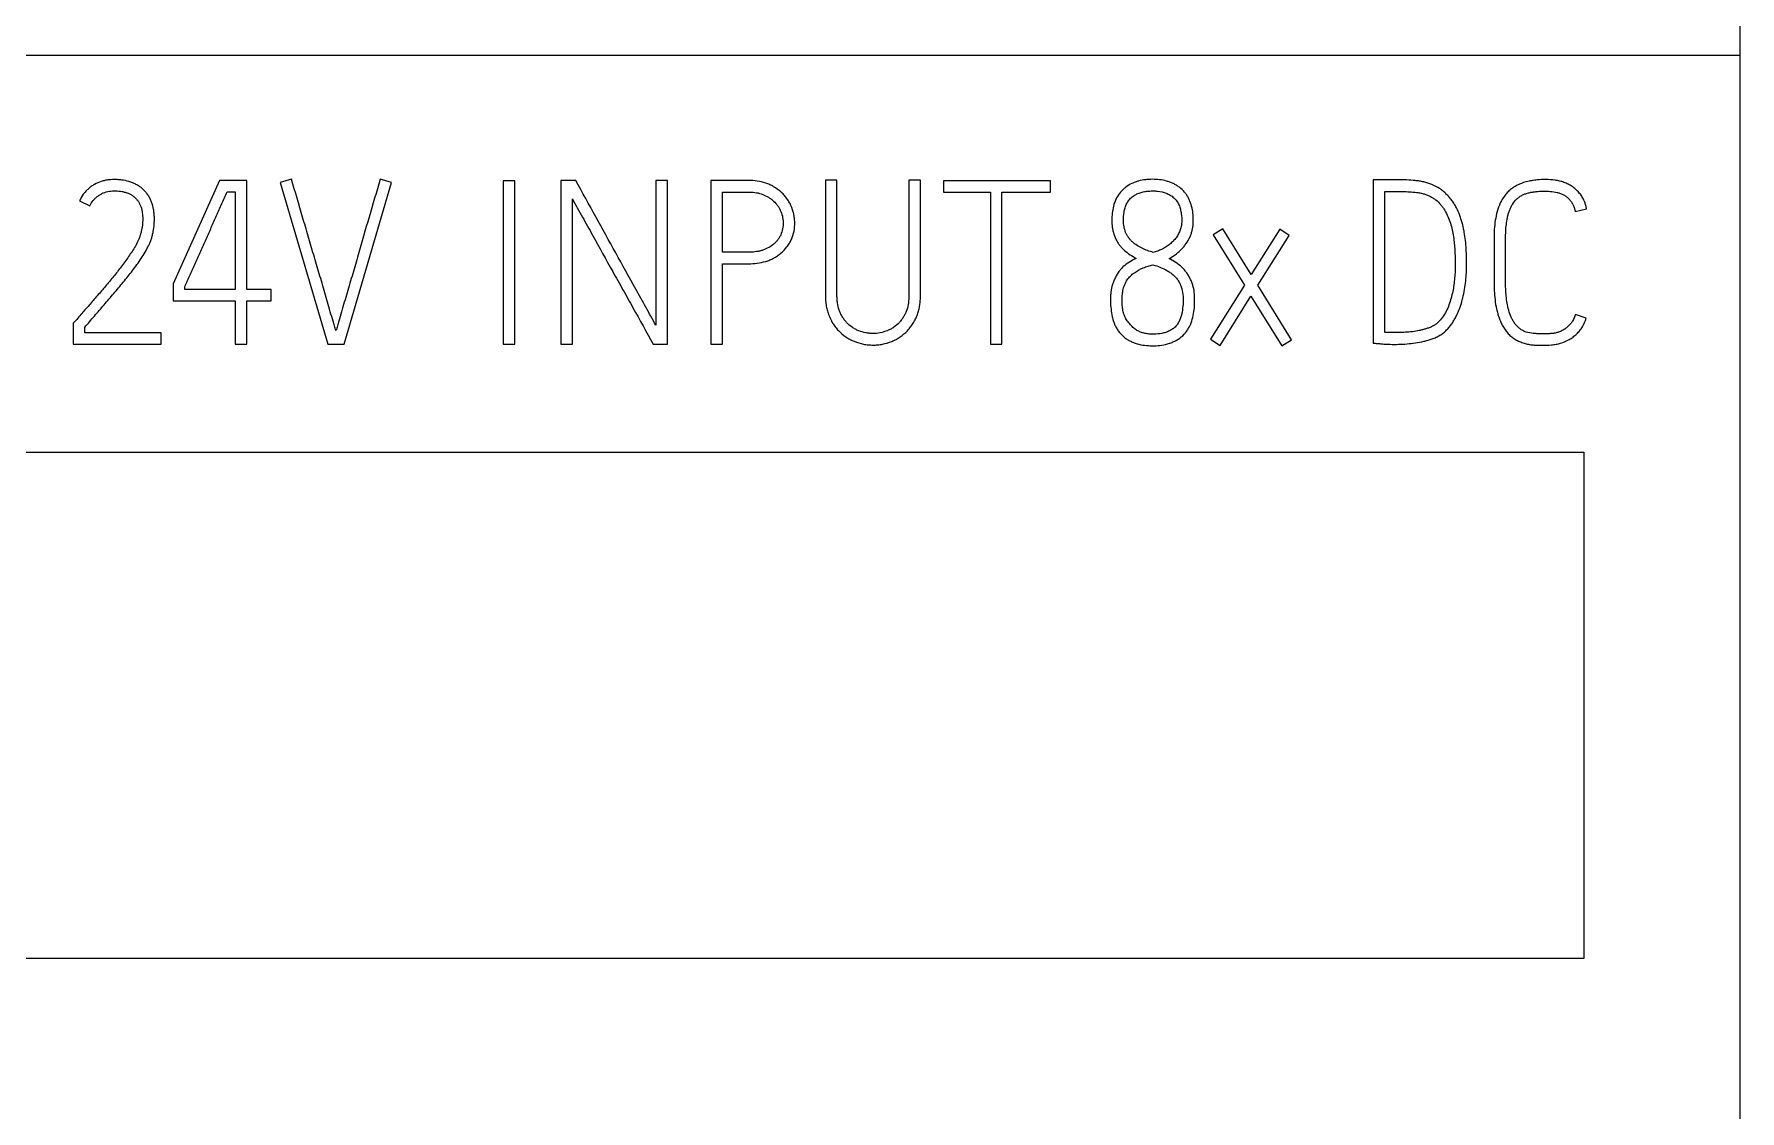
# Model space of a CAD drawing. Extents: x 0 to 420, y 0 to 297.
# Drawn here: x 141.85 to 159.57, y 210.5 to 221.68 of the extents above; entities that cross this region are included whole.
import ezdxf

# ---------------------------------------------------------------- set-up
doc = ezdxf.new("R2010")
doc.units = 0
doc.header["$LTSCALE"] = 23.1
doc.layers.add('10000_FRONT', color=7, linetype='CONTINUOUS')
doc.layers.add('10500_FRONT_LABELING', color=7, linetype='CONTINUOUS')

msp = doc.modelspace()

# ---------------------------------------------------------------- linework, layer by layer
at = {"layer": '10000_FRONT', "color": 7, "linetype": 'CONTINUOUS'}
for p, q in [((159.574, 232.463), (159.574, 142.463)), ((88.074, 221.463), (159.574, 221.463)), ((133.544, 217.343), (157.954, 217.343)), ((157.954, 217.343), (157.954, 212.083)), ((157.954, 212.083), (133.544, 212.083))]:
    msp.add_line(p, q, dxfattribs=at)
at = {"layer": '10500_FRONT_LABELING', "color": 7, "linetype": 'CONTINUOUS'}
for p, q in [((143.78, 220.163), (143.299, 219.088)), ((144.063, 220.163), (143.78, 220.163)), ((144.063, 219.031), (144.063, 220.163)), ((144.528, 220.175), (144.411, 220.142)), ((144.411, 220.142), (144.906, 218.463)), ((145.073, 218.463), (145.566, 220.142)), ((145.566, 220.142), (145.449, 220.175)), ((146.728, 220.158), (146.728, 218.463)), ((146.846, 220.158), (146.728, 220.158)), ((146.846, 218.463), (146.846, 220.158)), ((147.327, 220.163), (147.327, 218.463)), ((147.48, 220.163), (147.327, 220.163)), ((148.313, 220.163), (148.313, 218.659)), ((148.433, 220.163), (148.313, 220.163)), ((148.433, 218.463), (148.433, 220.163)), ((148.883, 220.163), (148.883, 218.463)), ((149.275, 220.163), (148.883, 220.163)), ((150.074, 220.165), (150.074, 218.968)), ((150.194, 220.165), (150.074, 220.165)), ((150.194, 218.968), (150.194, 220.165)), ((150.942, 220.165), (150.942, 218.968)), ((151.062, 220.165), (150.942, 220.165)), ((151.062, 218.968), (151.062, 220.165)), ((151.302, 220.161), (151.302, 220.04)), ((152.413, 220.161), (151.302, 220.161)), ((152.413, 220.04), (152.413, 220.161)), ((156.023, 220.17), (155.763, 220.168)), ((155.763, 220.168), (155.763, 218.475)), ((142.325, 219.953), (142.432, 219.899)), ((143.858, 220.045), (143.942, 220.045)), ((143.942, 220.045), (143.942, 219.031)), ((147.445, 218.463), (147.445, 219.972)), ((149.004, 219.418), (149.004, 220.043)), ((149.004, 220.043), (149.275, 220.043)), ((151.302, 220.04), (151.788, 220.04)), ((151.788, 220.04), (151.788, 218.463)), ((151.908, 218.463), (151.908, 220.04)), ((151.908, 220.04), (152.413, 220.04)), ((155.884, 218.586), (155.884, 220.048)), ((155.884, 220.048), (156.07, 220.048)), ((157.864, 219.84), (157.98, 219.868)), ((154.203, 219.661), (154.101, 219.597)), ((154.101, 219.597), (154.427, 219.076)), ((154.497, 219.187), (154.203, 219.661)), ((154.794, 219.656), (154.497, 219.187)), ((154.566, 219.076), (154.893, 219.593)), ((154.893, 219.593), (154.794, 219.656)), ((157.02, 219.562), (157.02, 219.114)), ((157.14, 219.114), (157.14, 219.562)), ((149.275, 219.418), (149.004, 219.418)), ((149.004, 218.463), (149.004, 219.298)), ((149.004, 219.298), (149.275, 219.298)), ((143.299, 219.088), (143.299, 218.913)), ((143.418, 219.031), (143.418, 219.062)), ((143.942, 219.031), (143.418, 219.031)), ((144.316, 219.031), (144.063, 219.031)), ((144.316, 218.913), (144.316, 219.031)), ((154.427, 219.076), (154.073, 218.515)), ((154.917, 218.508), (154.566, 219.076)), ((143.299, 218.913), (143.942, 218.913)), ((143.942, 218.913), (143.942, 218.463)), ((144.063, 218.463), (144.063, 218.913)), ((144.063, 218.913), (144.316, 218.913)), ((154.174, 218.451), (154.495, 218.963)), ((154.495, 218.963), (154.816, 218.447)), ((142.275, 218.697), (142.26, 218.68)), ((142.26, 218.68), (142.26, 218.463)), ((157.978, 218.732), (157.867, 218.772)), ((142.38, 218.581), (142.38, 218.638)), ((143.175, 218.581), (142.38, 218.581)), ((143.175, 218.463), (143.175, 218.581)), ((154.073, 218.515), (154.174, 218.451)), ((154.816, 218.447), (154.917, 218.508)), ((142.26, 218.463), (143.175, 218.463)), ((143.942, 218.463), (144.063, 218.463)), ((144.906, 218.463), (145.073, 218.463)), ((146.728, 218.463), (146.846, 218.463)), ((147.327, 218.463), (147.445, 218.463)), ((148.284, 218.463), (148.433, 218.463)), ((148.883, 218.463), (149.004, 218.463)), ((151.788, 218.463), (151.908, 218.463))]:
    msp.add_line(p, q, dxfattribs=at)
for points, knots in [([(142.38, 218.638), (142.413, 218.677), (142.446, 218.716), (142.513, 218.794), (142.547, 218.833), (142.614, 218.911), (142.647, 218.95), (142.714, 219.028), (142.747, 219.068), (142.812, 219.147), (142.844, 219.187), (142.891, 219.248), (142.906, 219.269), (142.937, 219.311), (142.951, 219.332), (142.98, 219.374), (142.994, 219.396), (143.02, 219.441), (143.032, 219.463), (143.049, 219.498), (143.054, 219.51), (143.063, 219.534), (143.068, 219.546), (143.076, 219.57), (143.079, 219.583), (143.086, 219.608), (143.089, 219.62), (143.096, 219.658), (143.099, 219.684), (143.103, 219.735), (143.104, 219.76), (143.102, 219.799), (143.101, 219.812), (143.098, 219.838), (143.097, 219.851), (143.09, 219.889), (143.083, 219.914), (143.07, 219.95), (143.064, 219.962), (143.053, 219.986), (143.046, 219.997), (143.032, 220.018), (143.025, 220.029), (143.008, 220.048), (142.999, 220.058), (142.981, 220.076), (142.971, 220.085), (142.951, 220.1), (142.94, 220.107), (142.917, 220.12), (142.906, 220.126), (142.882, 220.137), (142.87, 220.141), (142.833, 220.154), (142.808, 220.161), (142.77, 220.167), (142.757, 220.169), (142.732, 220.171), (142.719, 220.172), (142.68, 220.173), (142.654, 220.172), (142.615, 220.168), (142.602, 220.166), (142.577, 220.16), (142.564, 220.157), (142.527, 220.146), (142.503, 220.135), (142.469, 220.116), (142.458, 220.109), (142.437, 220.094), (142.417, 220.078), (142.398, 220.06), (142.381, 220.041), (142.372, 220.031), (142.349, 219.999), (142.336, 219.977), (142.325, 219.953)], [0, 0, 0, 0, 0.0625, 0.0625, 0.125, 0.125, 0.1875, 0.1875, 0.25, 0.25, 0.3125, 0.3125, 0.34375, 0.34375, 0.375, 0.375, 0.40625, 0.40625, 0.4375, 0.4375, 0.453125, 0.453125, 0.46875, 0.46875, 0.484375, 0.484375, 0.5, 0.5, 0.53125, 0.53125, 0.5625, 0.5625, 0.578125, 0.578125, 0.59375, 0.59375, 0.625, 0.625, 0.640625, 0.640625, 0.65625, 0.65625, 0.671875, 0.671875, 0.6875, 0.6875, 0.703125, 0.703125, 0.71875, 0.71875, 0.734375, 0.734375, 0.75, 0.75, 0.78125, 0.78125, 0.796875, 0.796875, 0.8125, 0.8125, 0.84375, 0.84375, 0.859375, 0.859375, 0.875, 0.875, 0.90625, 0.90625, 0.921875, 0.921875, 0.9375, 0.953125, 0.953125, 0.96875, 0.96875, 1, 1, 1, 1]), ([(144.99, 218.605), (144.984, 218.621), (144.979, 218.637), (144.969, 218.67), (144.965, 218.686), (144.95, 218.735), (144.94, 218.768), (144.911, 218.866), (144.892, 218.931), (144.854, 219.062), (144.835, 219.128), (144.807, 219.226), (144.797, 219.259), (144.777, 219.324), (144.768, 219.357), (144.748, 219.422), (144.738, 219.455), (144.719, 219.52), (144.709, 219.553), (144.681, 219.651), (144.662, 219.717), (144.604, 219.913), (144.566, 220.044), (144.528, 220.175)], [0, 0, 0, 0, 0.03125, 0.03125, 0.0625, 0.0625, 0.125, 0.125, 0.25, 0.25, 0.375, 0.375, 0.4375, 0.4375, 0.5, 0.5, 0.5625, 0.5625, 0.625, 0.625, 0.75, 0.75, 1, 1, 1, 1]), ([(145.449, 220.175), (145.41, 220.044), (145.372, 219.913), (145.295, 219.652), (145.257, 219.521), (145.201, 219.324), (145.182, 219.259), (145.144, 219.128), (145.125, 219.062), (145.086, 218.932), (145.066, 218.866), (145.037, 218.768), (145.028, 218.735), (145.014, 218.686), (145.009, 218.67), (145, 218.637), (144.995, 218.621), (144.99, 218.605)], [0, 0, 0, 0, 0.25, 0.25, 0.5, 0.5, 0.625, 0.625, 0.75, 0.75, 0.875, 0.875, 0.9375, 0.9375, 0.96875, 0.96875, 1, 1, 1, 1]), ([(148.313, 218.659), (148.296, 218.69), (148.278, 218.722), (148.244, 218.784), (148.226, 218.816), (148.174, 218.909), (148.139, 218.972), (148.034, 219.16), (147.965, 219.285), (147.826, 219.536), (147.757, 219.661), (147.619, 219.912), (147.55, 220.038), (147.48, 220.163)], [0, 0, 0, 0, 0.0625, 0.0625, 0.125, 0.125, 0.25, 0.25, 0.5, 0.5, 0.75, 0.75, 1, 1, 1, 1]), ([(149.275, 219.298), (149.305, 219.298), (149.335, 219.3), (149.395, 219.307), (149.424, 219.314), (149.468, 219.327), (149.482, 219.332), (149.51, 219.344), (149.524, 219.35), (149.55, 219.364), (149.563, 219.372), (149.588, 219.389), (149.6, 219.398), (149.635, 219.428), (149.656, 219.449), (149.683, 219.485), (149.692, 219.497), (149.707, 219.524), (149.714, 219.537), (149.733, 219.578), (149.742, 219.607), (149.754, 219.667), (149.756, 219.696), (149.755, 219.742), (149.754, 219.757), (149.751, 219.787), (149.748, 219.802), (149.738, 219.846), (149.729, 219.874), (149.71, 219.916), (149.703, 219.929), (149.688, 219.955), (149.671, 219.98), (149.652, 220.003), (149.632, 220.026), (149.621, 220.036), (149.587, 220.066), (149.562, 220.083), (149.523, 220.106), (149.509, 220.113), (149.482, 220.125), (149.468, 220.131), (149.425, 220.145), (149.396, 220.152), (149.335, 220.161), (149.305, 220.163), (149.275, 220.163)], [0, 0, 0, 0, 0.0625, 0.0625, 0.125, 0.125, 0.15625, 0.15625, 0.1875, 0.1875, 0.21875, 0.21875, 0.25, 0.25, 0.3125, 0.3125, 0.34375, 0.34375, 0.375, 0.375, 0.4375, 0.4375, 0.5, 0.5, 0.53125, 0.53125, 0.5625, 0.5625, 0.625, 0.625, 0.65625, 0.65625, 0.6875, 0.71875, 0.71875, 0.75, 0.75, 0.8125, 0.8125, 0.84375, 0.84375, 0.875, 0.875, 0.9375, 0.9375, 1, 1, 1, 1]), ([(153.644, 219.352), (153.666, 219.364), (153.686, 219.377), (153.726, 219.405), (153.745, 219.421), (153.771, 219.447), (153.78, 219.456), (153.796, 219.474), (153.804, 219.484), (153.826, 219.513), (153.839, 219.533), (153.856, 219.566), (153.862, 219.577), (153.871, 219.6), (153.879, 219.623), (153.885, 219.647), (153.89, 219.67), (153.892, 219.682), (153.895, 219.707), (153.895, 219.719), (153.896, 219.744), (153.896, 219.756), (153.895, 219.793), (153.893, 219.817), (153.886, 219.865), (153.881, 219.889), (153.87, 219.924), (153.866, 219.936), (153.857, 219.959), (153.852, 219.97), (153.84, 219.992), (153.834, 220.002), (153.82, 220.023), (153.813, 220.033), (153.789, 220.061), (153.771, 220.078), (153.741, 220.1), (153.731, 220.107), (153.71, 220.12), (153.699, 220.126), (153.677, 220.136), (153.665, 220.141), (153.642, 220.15), (153.63, 220.153), (153.571, 220.17), (153.522, 220.175), (153.46, 220.175), (153.448, 220.175), (153.423, 220.173), (153.411, 220.172), (153.375, 220.168), (153.351, 220.163), (153.315, 220.154), (153.304, 220.15), (153.28, 220.141), (153.269, 220.137), (153.235, 220.121), (153.214, 220.108), (153.185, 220.086), (153.175, 220.078), (153.157, 220.061), (153.148, 220.052), (153.125, 220.024), (153.111, 220.004), (153.087, 219.96), (153.078, 219.937), (153.064, 219.89), (153.059, 219.866), (153.052, 219.817), (153.05, 219.793), (153.049, 219.744), (153.05, 219.72), (153.053, 219.683), (153.055, 219.671), (153.059, 219.646), (153.062, 219.634), (153.072, 219.599), (153.081, 219.576), (153.097, 219.543), (153.103, 219.532), (153.116, 219.511), (153.123, 219.501), (153.138, 219.482), (153.146, 219.472), (153.163, 219.454), (153.171, 219.445), (153.199, 219.42), (153.218, 219.406), (153.259, 219.379), (153.28, 219.366), (153.302, 219.354)], [0, 0, 0, 0, 0.03125, 0.03125, 0.0625, 0.0625, 0.078125, 0.078125, 0.09375, 0.09375, 0.125, 0.125, 0.140625, 0.140625, 0.15625, 0.171875, 0.171875, 0.1875, 0.1875, 0.203125, 0.203125, 0.21875, 0.21875, 0.25, 0.25, 0.28125, 0.28125, 0.296875, 0.296875, 0.3125, 0.3125, 0.328125, 0.328125, 0.34375, 0.34375, 0.375, 0.375, 0.390625, 0.390625, 0.40625, 0.40625, 0.421875, 0.421875, 0.4375, 0.4375, 0.5, 0.5, 0.515625, 0.515625, 0.53125, 0.53125, 0.5625, 0.5625, 0.578125, 0.578125, 0.59375, 0.59375, 0.625, 0.625, 0.640625, 0.640625, 0.65625, 0.65625, 0.6875, 0.6875, 0.71875, 0.71875, 0.75, 0.75, 0.78125, 0.78125, 0.8125, 0.8125, 0.828125, 0.828125, 0.84375, 0.84375, 0.875, 0.875, 0.890625, 0.890625, 0.90625, 0.90625, 0.921875, 0.921875, 0.9375, 0.9375, 0.96875, 0.96875, 1, 1, 1, 1]), ([(155.763, 218.475), (155.778, 218.473), (155.793, 218.472), (155.822, 218.469), (155.837, 218.468), (155.867, 218.465), (155.881, 218.464), (155.911, 218.462), (155.926, 218.462), (155.97, 218.461), (155.999, 218.461), (156.058, 218.462), (156.087, 218.464), (156.145, 218.469), (156.174, 218.472), (156.233, 218.481), (156.262, 218.486), (156.305, 218.496), (156.32, 218.499), (156.349, 218.508), (156.363, 218.512), (156.391, 218.523), (156.405, 218.528), (156.432, 218.541), (156.445, 218.548), (156.471, 218.563), (156.483, 218.572), (156.507, 218.59), (156.518, 218.6), (156.538, 218.621), (156.548, 218.632), (156.567, 218.655), (156.576, 218.667), (156.593, 218.692), (156.6, 218.704), (156.615, 218.73), (156.622, 218.743), (156.642, 218.783), (156.653, 218.81), (156.674, 218.866), (156.682, 218.894), (156.698, 218.951), (156.704, 218.98), (156.715, 219.038), (156.72, 219.067), (156.727, 219.125), (156.73, 219.155), (156.734, 219.213), (156.735, 219.243), (156.735, 219.302), (156.735, 219.332), (156.733, 219.391), (156.733, 219.421), (156.729, 219.48), (156.727, 219.509), (156.72, 219.568), (156.716, 219.597), (156.708, 219.64), (156.705, 219.655), (156.699, 219.684), (156.696, 219.698), (156.688, 219.727), (156.684, 219.741), (156.676, 219.77), (156.671, 219.784), (156.655, 219.826), (156.643, 219.853), (156.623, 219.893), (156.615, 219.906), (156.599, 219.931), (156.591, 219.944), (156.573, 219.968), (156.564, 219.979), (156.544, 220.002), (156.534, 220.012), (156.513, 220.033), (156.502, 220.043), (156.485, 220.057), (156.479, 220.062), (156.467, 220.071), (156.461, 220.075), (156.429, 220.095), (156.402, 220.109), (156.361, 220.126), (156.347, 220.131), (156.318, 220.14), (156.304, 220.144), (156.275, 220.151), (156.26, 220.154), (156.231, 220.159), (156.216, 220.16), (156.172, 220.165), (156.142, 220.167), (156.097, 220.169), (156.082, 220.169), (156.053, 220.17), (156.038, 220.17), (156.023, 220.17)], [0, 0, 0, 0, 0.015625, 0.015625, 0.03125, 0.03125, 0.046875, 0.046875, 0.0625, 0.0625, 0.09375, 0.09375, 0.125, 0.125, 0.15625, 0.15625, 0.1875, 0.1875, 0.203125, 0.203125, 0.21875, 0.21875, 0.234375, 0.234375, 0.25, 0.25, 0.265625, 0.265625, 0.28125, 0.28125, 0.296875, 0.296875, 0.3125, 0.3125, 0.328125, 0.328125, 0.34375, 0.34375, 0.375, 0.375, 0.40625, 0.40625, 0.4375, 0.4375, 0.46875, 0.46875, 0.5, 0.5, 0.53125, 0.53125, 0.5625, 0.5625, 0.59375, 0.59375, 0.625, 0.625, 0.65625, 0.65625, 0.671875, 0.671875, 0.6875, 0.6875, 0.703125, 0.703125, 0.71875, 0.71875, 0.75, 0.75, 0.765625, 0.765625, 0.78125, 0.78125, 0.796875, 0.796875, 0.8125, 0.8125, 0.828125, 0.828125, 0.835938, 0.835938, 0.84375, 0.84375, 0.875, 0.875, 0.890625, 0.890625, 0.90625, 0.90625, 0.921875, 0.921875, 0.9375, 0.9375, 0.96875, 0.96875, 0.984375, 0.984375, 1, 1, 1, 1]), ([(157.98, 219.868), (157.976, 219.9), (157.967, 219.93), (157.95, 219.966), (157.946, 219.973), (157.939, 219.987), (157.935, 219.994), (157.922, 220.013), (157.912, 220.026), (157.891, 220.05), (157.88, 220.061), (157.856, 220.082), (157.844, 220.091), (157.818, 220.109), (157.804, 220.117), (157.776, 220.132), (157.761, 220.138), (157.732, 220.149), (157.717, 220.153), (157.686, 220.161), (157.67, 220.164), (157.623, 220.17), (157.592, 220.172), (157.529, 220.173), (157.498, 220.172), (157.451, 220.167), (157.435, 220.165), (157.404, 220.16), (157.388, 220.157), (157.342, 220.146), (157.312, 220.137), (157.276, 220.121), (157.269, 220.117), (157.255, 220.11), (157.248, 220.106), (157.227, 220.094), (157.214, 220.086), (157.189, 220.067), (157.177, 220.057), (157.155, 220.034), (157.144, 220.023), (157.125, 219.998), (157.116, 219.985), (157.1, 219.958), (157.092, 219.944), (157.072, 219.901), (157.061, 219.872), (157.045, 219.812), (157.038, 219.781), (157.024, 219.687), (157.02, 219.625), (157.02, 219.562)], [0, 0, 0, 0, 0.0625, 0.0625, 0.078125, 0.078125, 0.09375, 0.09375, 0.125, 0.125, 0.15625, 0.15625, 0.1875, 0.1875, 0.21875, 0.21875, 0.25, 0.25, 0.28125, 0.28125, 0.3125, 0.3125, 0.375, 0.375, 0.4375, 0.4375, 0.46875, 0.46875, 0.5, 0.5, 0.5625, 0.5625, 0.578125, 0.578125, 0.59375, 0.59375, 0.625, 0.625, 0.65625, 0.65625, 0.6875, 0.6875, 0.71875, 0.71875, 0.75, 0.75, 0.8125, 0.8125, 0.875, 0.875, 1, 1, 1, 1]), ([(142.432, 219.899), (142.441, 219.919), (142.453, 219.938), (142.474, 219.963), (142.481, 219.971), (142.497, 219.986), (142.514, 220.001), (142.532, 220.013), (142.551, 220.024), (142.561, 220.029), (142.592, 220.042), (142.613, 220.047), (142.646, 220.052), (142.657, 220.053), (142.679, 220.055), (142.689, 220.055), (142.722, 220.054), (142.744, 220.052), (142.777, 220.047), (142.787, 220.044), (142.809, 220.038), (142.819, 220.035), (142.839, 220.027), (142.849, 220.022), (142.864, 220.014), (142.869, 220.011), (142.878, 220.005), (142.882, 220.001), (142.895, 219.991), (142.903, 219.984), (142.914, 219.972), (142.918, 219.968), (142.925, 219.959), (142.928, 219.955), (142.938, 219.941), (142.944, 219.932), (142.954, 219.912), (142.958, 219.902), (142.966, 219.882), (142.969, 219.871), (142.974, 219.85), (142.976, 219.839), (142.979, 219.817), (142.98, 219.806), (142.982, 219.785), (142.982, 219.774), (142.982, 219.741), (142.981, 219.719), (142.975, 219.676), (142.971, 219.654), (142.964, 219.622), (142.961, 219.612), (142.955, 219.591), (142.951, 219.58), (142.94, 219.549), (142.931, 219.53), (142.911, 219.491), (142.9, 219.473), (142.877, 219.436), (142.865, 219.418), (142.829, 219.363), (142.804, 219.328), (142.752, 219.258), (142.725, 219.224), (142.671, 219.157), (142.643, 219.123), (142.587, 219.057), (142.559, 219.024), (142.503, 218.958), (142.474, 218.925), (142.417, 218.86), (142.389, 218.827), (142.346, 218.778), (142.332, 218.762), (142.303, 218.729), (142.289, 218.713), (142.275, 218.697)], [0, 0, 0, 0, 0.03125, 0.03125, 0.046875, 0.046875, 0.0625, 0.078125, 0.078125, 0.09375, 0.09375, 0.125, 0.125, 0.140625, 0.140625, 0.15625, 0.15625, 0.1875, 0.1875, 0.203125, 0.203125, 0.21875, 0.21875, 0.234375, 0.234375, 0.242188, 0.242188, 0.25, 0.25, 0.265625, 0.265625, 0.273438, 0.273438, 0.28125, 0.28125, 0.296875, 0.296875, 0.3125, 0.3125, 0.328125, 0.328125, 0.34375, 0.34375, 0.359375, 0.359375, 0.375, 0.375, 0.40625, 0.40625, 0.4375, 0.4375, 0.453125, 0.453125, 0.46875, 0.46875, 0.5, 0.5, 0.53125, 0.53125, 0.5625, 0.5625, 0.625, 0.625, 0.6875, 0.6875, 0.75, 0.75, 0.8125, 0.8125, 0.875, 0.875, 0.9375, 0.9375, 0.96875, 0.96875, 1, 1, 1, 1]), ([(143.418, 219.062), (143.423, 219.072), (143.427, 219.082), (143.437, 219.103), (143.441, 219.113), (143.455, 219.144), (143.464, 219.164), (143.492, 219.225), (143.511, 219.266), (143.547, 219.348), (143.566, 219.389), (143.602, 219.471), (143.621, 219.512), (143.658, 219.594), (143.676, 219.635), (143.713, 219.717), (143.731, 219.758), (143.767, 219.84), (143.786, 219.881), (143.813, 219.943), (143.822, 219.963), (143.84, 220.004), (143.849, 220.025), (143.858, 220.045)], [0, 0, 0, 0, 0.03125, 0.03125, 0.0625, 0.0625, 0.125, 0.125, 0.25, 0.25, 0.375, 0.375, 0.5, 0.5, 0.625, 0.625, 0.75, 0.75, 0.875, 0.875, 0.9375, 0.9375, 1, 1, 1, 1]), ([(147.445, 219.972), (147.461, 219.94), (147.479, 219.909), (147.514, 219.846), (147.532, 219.815), (147.585, 219.721), (147.62, 219.658), (147.725, 219.469), (147.794, 219.343), (147.882, 219.186), (147.9, 219.155), (147.935, 219.092), (147.952, 219.06), (148.005, 218.966), (148.04, 218.903), (148.145, 218.715), (148.215, 218.589), (148.284, 218.463)], [0, 0, 0, 0, 0.0625, 0.0625, 0.125, 0.125, 0.25, 0.25, 0.5, 0.5, 0.5625, 0.5625, 0.625, 0.625, 0.75, 0.75, 1, 1, 1, 1]), ([(149.275, 220.043), (149.297, 220.043), (149.319, 220.042), (149.363, 220.036), (149.385, 220.031), (149.428, 220.017), (149.448, 220.008), (149.478, 219.992), (149.487, 219.986), (149.506, 219.974), (149.515, 219.967), (149.54, 219.946), (149.556, 219.93), (149.576, 219.904), (149.583, 219.895), (149.595, 219.876), (149.6, 219.866), (149.614, 219.836), (149.622, 219.815), (149.629, 219.782), (149.631, 219.771), (149.634, 219.749), (149.635, 219.738), (149.636, 219.716), (149.635, 219.705), (149.633, 219.683), (149.632, 219.671), (149.625, 219.639), (149.618, 219.618), (149.605, 219.587), (149.599, 219.577), (149.588, 219.558), (149.581, 219.549), (149.567, 219.532), (149.56, 219.524), (149.544, 219.508), (149.535, 219.501), (149.509, 219.48), (149.49, 219.469), (149.46, 219.454), (149.45, 219.449), (149.429, 219.441), (149.418, 219.438), (149.397, 219.431), (149.386, 219.429), (149.364, 219.425), (149.353, 219.423), (149.32, 219.419), (149.297, 219.418), (149.275, 219.418)], [0, 0, 0, 0, 0.0625, 0.0625, 0.125, 0.125, 0.1875, 0.1875, 0.21875, 0.21875, 0.25, 0.25, 0.3125, 0.3125, 0.34375, 0.34375, 0.375, 0.375, 0.4375, 0.4375, 0.46875, 0.46875, 0.5, 0.5, 0.53125, 0.53125, 0.5625, 0.5625, 0.625, 0.625, 0.65625, 0.65625, 0.6875, 0.6875, 0.71875, 0.71875, 0.75, 0.75, 0.8125, 0.8125, 0.84375, 0.84375, 0.875, 0.875, 0.90625, 0.90625, 0.9375, 0.9375, 1, 1, 1, 1]), ([(153.17, 219.743), (153.17, 219.774), (153.172, 219.805), (153.179, 219.85), (153.183, 219.865), (153.191, 219.895), (153.197, 219.909), (153.207, 219.93), (153.211, 219.936), (153.22, 219.949), (153.224, 219.955), (153.239, 219.973), (153.249, 219.984), (153.268, 219.998), (153.274, 220.003), (153.287, 220.011), (153.294, 220.015), (153.314, 220.025), (153.328, 220.031), (153.351, 220.039), (153.358, 220.041), (153.373, 220.044), (153.395, 220.049), (153.418, 220.052), (153.449, 220.054), (153.464, 220.055), (153.495, 220.054), (153.51, 220.054), (153.556, 220.049), (153.586, 220.042), (153.622, 220.028), (153.629, 220.025), (153.643, 220.018), (153.657, 220.011), (153.669, 220.003), (153.682, 219.994), (153.688, 219.989), (153.705, 219.973), (153.715, 219.961), (153.728, 219.943), (153.733, 219.936), (153.74, 219.923), (153.744, 219.916), (153.753, 219.895), (153.758, 219.88), (153.765, 219.85), (153.769, 219.835), (153.775, 219.79), (153.777, 219.759), (153.775, 219.714), (153.773, 219.699), (153.767, 219.668), (153.762, 219.653), (153.751, 219.625), (153.744, 219.611), (153.733, 219.591), (153.728, 219.585), (153.72, 219.572), (153.715, 219.566), (153.701, 219.548), (153.69, 219.537), (153.668, 219.515), (153.656, 219.505), (153.62, 219.477), (153.593, 219.461), (153.552, 219.441), (153.537, 219.435), (153.508, 219.425), (153.494, 219.42), (153.479, 219.416)], [0, 0, 0, 0, 0.0625, 0.0625, 0.09375, 0.09375, 0.125, 0.125, 0.140625, 0.140625, 0.15625, 0.15625, 0.1875, 0.1875, 0.203125, 0.203125, 0.21875, 0.21875, 0.25, 0.25, 0.265625, 0.265625, 0.28125, 0.3125, 0.3125, 0.34375, 0.34375, 0.375, 0.375, 0.4375, 0.4375, 0.453125, 0.453125, 0.46875, 0.484375, 0.484375, 0.5, 0.5, 0.53125, 0.53125, 0.546875, 0.546875, 0.5625, 0.5625, 0.59375, 0.59375, 0.625, 0.625, 0.6875, 0.6875, 0.71875, 0.71875, 0.75, 0.75, 0.78125, 0.78125, 0.796875, 0.796875, 0.8125, 0.8125, 0.84375, 0.84375, 0.875, 0.875, 0.9375, 0.9375, 0.96875, 0.96875, 1, 1, 1, 1]), ([(156.07, 220.048), (156.094, 220.048), (156.118, 220.047), (156.166, 220.044), (156.19, 220.043), (156.226, 220.038), (156.238, 220.036), (156.261, 220.031), (156.273, 220.029), (156.297, 220.022), (156.308, 220.018), (156.331, 220.009), (156.342, 220.005), (156.364, 219.994), (156.374, 219.988), (156.395, 219.976), (156.405, 219.969), (156.434, 219.947), (156.451, 219.93), (156.474, 219.902), (156.482, 219.892), (156.496, 219.872), (156.515, 219.842), (156.532, 219.81), (156.551, 219.766), (156.56, 219.743), (156.574, 219.697), (156.58, 219.674), (156.591, 219.627), (156.596, 219.603), (156.603, 219.556), (156.605, 219.533), (156.609, 219.485), (156.611, 219.461), (156.614, 219.414), (156.615, 219.39), (156.616, 219.342), (156.617, 219.318), (156.617, 219.27), (156.617, 219.246), (156.615, 219.199), (156.613, 219.175), (156.609, 219.127), (156.604, 219.08), (156.596, 219.033), (156.586, 218.986), (156.58, 218.963), (156.561, 218.893), (156.545, 218.848), (156.512, 218.784), (156.499, 218.763), (156.472, 218.725), (156.456, 218.706), (156.434, 218.686), (156.429, 218.682), (156.42, 218.674), (156.405, 218.663), (156.39, 218.654), (156.369, 218.643), (156.358, 218.638), (156.335, 218.63), (156.324, 218.626), (156.301, 218.619), (156.289, 218.616), (156.266, 218.61), (156.254, 218.607), (156.219, 218.6), (156.195, 218.596), (156.148, 218.59), (156.124, 218.588), (156.088, 218.586), (156.076, 218.585), (156.052, 218.584), (156.04, 218.584), (156.004, 218.583), (155.98, 218.583), (155.944, 218.583), (155.932, 218.583), (155.908, 218.584), (155.896, 218.584), (155.884, 218.586)], [0, 0, 0, 0, 0.03125, 0.03125, 0.0625, 0.0625, 0.078125, 0.078125, 0.09375, 0.09375, 0.109375, 0.109375, 0.125, 0.125, 0.140625, 0.140625, 0.15625, 0.15625, 0.1875, 0.1875, 0.203125, 0.203125, 0.21875, 0.25, 0.25, 0.28125, 0.28125, 0.3125, 0.3125, 0.34375, 0.34375, 0.375, 0.375, 0.40625, 0.40625, 0.4375, 0.4375, 0.46875, 0.46875, 0.5, 0.5, 0.53125, 0.53125, 0.5625, 0.59375, 0.59375, 0.625, 0.625, 0.6875, 0.6875, 0.71875, 0.71875, 0.75, 0.75, 0.757812, 0.757812, 0.765625, 0.78125, 0.78125, 0.796875, 0.796875, 0.8125, 0.8125, 0.828125, 0.828125, 0.84375, 0.84375, 0.875, 0.875, 0.90625, 0.90625, 0.921875, 0.921875, 0.9375, 0.9375, 0.96875, 0.96875, 0.984375, 0.984375, 1, 1, 1, 1]), ([(157.14, 219.562), (157.14, 219.586), (157.141, 219.61), (157.143, 219.659), (157.145, 219.683), (157.151, 219.73), (157.154, 219.754), (157.162, 219.79), (157.165, 219.802), (157.172, 219.825), (157.176, 219.837), (157.184, 219.86), (157.189, 219.871), (157.199, 219.893), (157.205, 219.904), (157.224, 219.935), (157.239, 219.954), (157.261, 219.975), (157.266, 219.978), (157.275, 219.986), (157.28, 219.99), (157.295, 220), (157.306, 220.007), (157.327, 220.018), (157.339, 220.022), (157.356, 220.028), (157.362, 220.03), (157.374, 220.033), (157.392, 220.038), (157.409, 220.041), (157.433, 220.045), (157.445, 220.046), (157.482, 220.05), (157.506, 220.052), (157.555, 220.053), (157.579, 220.052), (157.628, 220.048), (157.652, 220.045), (157.687, 220.036), (157.699, 220.033), (157.722, 220.024), (157.733, 220.02), (157.754, 220.008), (157.765, 220.001), (157.784, 219.987), (157.793, 219.978), (157.805, 219.965), (157.809, 219.96), (157.816, 219.951), (157.82, 219.946), (157.83, 219.93), (157.836, 219.92), (157.846, 219.898), (157.851, 219.887), (157.858, 219.864), (157.862, 219.852), (157.864, 219.84)], [0, 0, 0, 0, 0.0625, 0.0625, 0.125, 0.125, 0.1875, 0.1875, 0.21875, 0.21875, 0.25, 0.25, 0.28125, 0.28125, 0.3125, 0.3125, 0.375, 0.375, 0.390625, 0.390625, 0.40625, 0.40625, 0.4375, 0.4375, 0.46875, 0.46875, 0.484375, 0.484375, 0.5, 0.53125, 0.53125, 0.5625, 0.5625, 0.625, 0.625, 0.6875, 0.6875, 0.75, 0.75, 0.78125, 0.78125, 0.8125, 0.8125, 0.84375, 0.84375, 0.875, 0.875, 0.890625, 0.890625, 0.90625, 0.90625, 0.9375, 0.9375, 0.96875, 0.96875, 1, 1, 1, 1]), ([(153.479, 219.416), (153.44, 219.428), (153.401, 219.441), (153.346, 219.468), (153.328, 219.478), (153.294, 219.5), (153.278, 219.512), (153.256, 219.532), (153.248, 219.54), (153.235, 219.555), (153.222, 219.571), (153.211, 219.588), (153.201, 219.606), (153.197, 219.615), (153.185, 219.643), (153.18, 219.663), (153.174, 219.693), (153.173, 219.703), (153.171, 219.723), (153.17, 219.733), (153.17, 219.743)], [0, 0, 0, 0, 0.25, 0.25, 0.375, 0.375, 0.5, 0.5, 0.5625, 0.5625, 0.625, 0.6875, 0.6875, 0.75, 0.75, 0.875, 0.875, 0.9375, 0.9375, 1, 1, 1, 1]), ([(153.302, 219.354), (153.277, 219.343), (153.254, 219.33), (153.21, 219.302), (153.188, 219.286), (153.159, 219.259), (153.15, 219.249), (153.132, 219.229), (153.124, 219.219), (153.101, 219.186), (153.089, 219.163), (153.072, 219.127), (153.067, 219.114), (153.058, 219.089), (153.054, 219.076), (153.044, 219.038), (153.04, 219.012), (153.037, 218.972), (153.036, 218.958), (153.035, 218.932), (153.035, 218.918), (153.036, 218.879), (153.038, 218.853), (153.044, 218.8), (153.048, 218.774), (153.057, 218.735), (153.06, 218.722), (153.068, 218.696), (153.073, 218.684), (153.083, 218.659), (153.089, 218.647), (153.101, 218.624), (153.109, 218.612), (153.132, 218.579), (153.15, 218.56), (153.18, 218.534), (153.191, 218.525), (153.213, 218.51), (153.225, 218.504), (153.248, 218.491), (153.261, 218.486), (153.285, 218.476), (153.298, 218.471), (153.363, 218.452), (153.416, 218.447), (153.523, 218.446), (153.576, 218.452), (153.641, 218.47), (153.654, 218.474), (153.679, 218.483), (153.691, 218.489), (153.715, 218.501), (153.727, 218.507), (153.75, 218.522), (153.761, 218.53), (153.792, 218.555), (153.81, 218.575), (153.834, 218.607), (153.841, 218.618), (153.854, 218.642), (153.86, 218.653), (153.876, 218.69), (153.884, 218.715), (153.897, 218.768), (153.901, 218.794), (153.908, 218.847), (153.909, 218.873), (153.91, 218.913), (153.91, 218.926), (153.91, 218.953), (153.909, 218.966), (153.906, 219.006), (153.902, 219.032), (153.892, 219.071), (153.888, 219.084), (153.879, 219.109), (153.874, 219.121), (153.863, 219.146), (153.857, 219.157), (153.843, 219.18), (153.836, 219.192), (153.821, 219.213), (153.812, 219.223), (153.795, 219.244), (153.786, 219.253), (153.757, 219.281), (153.735, 219.297), (153.691, 219.326), (153.668, 219.34), (153.644, 219.352)], [0, 0, 0, 0, 0.03125, 0.03125, 0.0625, 0.0625, 0.078125, 0.078125, 0.09375, 0.09375, 0.125, 0.125, 0.140625, 0.140625, 0.15625, 0.15625, 0.1875, 0.1875, 0.203125, 0.203125, 0.21875, 0.21875, 0.25, 0.25, 0.28125, 0.28125, 0.296875, 0.296875, 0.3125, 0.3125, 0.328125, 0.328125, 0.34375, 0.34375, 0.375, 0.375, 0.390625, 0.390625, 0.40625, 0.40625, 0.421875, 0.421875, 0.4375, 0.4375, 0.5, 0.5, 0.5625, 0.5625, 0.578125, 0.578125, 0.59375, 0.59375, 0.609375, 0.609375, 0.625, 0.625, 0.65625, 0.65625, 0.671875, 0.671875, 0.6875, 0.6875, 0.71875, 0.71875, 0.75, 0.75, 0.78125, 0.78125, 0.796875, 0.796875, 0.8125, 0.8125, 0.84375, 0.84375, 0.859375, 0.859375, 0.875, 0.875, 0.890625, 0.890625, 0.90625, 0.90625, 0.921875, 0.921875, 0.9375, 0.9375, 0.96875, 0.96875, 1, 1, 1, 1]), ([(153.262, 218.645), (153.249, 218.657), (153.238, 218.67), (153.221, 218.69), (153.215, 218.697), (153.205, 218.711), (153.201, 218.718), (153.192, 218.734), (153.188, 218.742), (153.181, 218.758), (153.178, 218.766), (153.17, 218.791), (153.166, 218.808), (153.16, 218.842), (153.158, 218.86), (153.156, 218.895), (153.156, 218.912), (153.156, 218.947), (153.157, 218.965), (153.16, 218.991), (153.161, 218.999), (153.164, 219.017), (153.166, 219.025), (153.172, 219.051), (153.178, 219.068), (153.188, 219.092), (153.192, 219.1), (153.2, 219.116), (153.205, 219.123), (153.219, 219.145), (153.23, 219.159), (153.255, 219.183), (153.269, 219.195), (153.312, 219.225), (153.343, 219.241), (153.392, 219.262), (153.409, 219.268), (153.442, 219.279), (153.459, 219.284), (153.476, 219.288)], [0, 0, 0, 0, 0.0625, 0.0625, 0.09375, 0.09375, 0.125, 0.125, 0.15625, 0.15625, 0.1875, 0.1875, 0.25, 0.25, 0.3125, 0.3125, 0.375, 0.375, 0.4375, 0.4375, 0.46875, 0.46875, 0.5, 0.5, 0.5625, 0.5625, 0.59375, 0.59375, 0.625, 0.625, 0.6875, 0.6875, 0.75, 0.75, 0.875, 0.875, 0.9375, 0.9375, 1, 1, 1, 1]), ([(153.476, 219.288), (153.503, 219.28), (153.528, 219.271), (153.579, 219.251), (153.603, 219.239), (153.639, 219.219), (153.65, 219.211), (153.672, 219.195), (153.683, 219.186), (153.703, 219.168), (153.712, 219.158), (153.73, 219.137), (153.738, 219.126), (153.752, 219.102), (153.758, 219.09), (153.768, 219.065), (153.773, 219.052), (153.783, 219.013), (153.787, 218.986), (153.79, 218.945), (153.79, 218.931), (153.79, 218.904), (153.79, 218.89), (153.787, 218.85), (153.784, 218.823), (153.777, 218.783), (153.774, 218.769), (153.767, 218.743), (153.76, 218.724), (153.751, 218.705), (153.745, 218.693), (153.742, 218.687), (153.731, 218.669), (153.723, 218.658), (153.704, 218.639), (153.694, 218.629), (153.671, 218.614), (153.66, 218.607), (153.641, 218.598), (153.635, 218.595), (153.622, 218.59), (153.603, 218.583), (153.583, 218.578), (153.543, 218.57), (153.515, 218.567), (153.474, 218.567), (153.461, 218.567), (153.433, 218.568), (153.42, 218.57), (153.393, 218.575), (153.379, 218.578), (153.353, 218.586), (153.341, 218.591), (153.322, 218.6), (153.316, 218.603), (153.304, 218.61), (153.299, 218.614), (153.282, 218.626), (153.271, 218.635), (153.262, 218.645)], [0, 0, 0, 0, 0.0625, 0.0625, 0.125, 0.125, 0.15625, 0.15625, 0.1875, 0.1875, 0.21875, 0.21875, 0.25, 0.25, 0.28125, 0.28125, 0.3125, 0.3125, 0.375, 0.375, 0.40625, 0.40625, 0.4375, 0.4375, 0.5, 0.5, 0.53125, 0.53125, 0.5625, 0.578125, 0.578125, 0.59375, 0.59375, 0.625, 0.625, 0.65625, 0.65625, 0.6875, 0.6875, 0.703125, 0.703125, 0.71875, 0.75, 0.75, 0.8125, 0.8125, 0.84375, 0.84375, 0.875, 0.875, 0.90625, 0.90625, 0.9375, 0.9375, 0.953125, 0.953125, 0.96875, 0.96875, 1, 1, 1, 1]), ([(157.02, 219.114), (157.02, 219.082), (157.021, 219.05), (157.024, 218.987), (157.027, 218.955), (157.034, 218.892), (157.039, 218.86), (157.05, 218.814), (157.054, 218.798), (157.062, 218.767), (157.067, 218.752), (157.078, 218.722), (157.084, 218.707), (157.097, 218.678), (157.104, 218.663), (157.12, 218.635), (157.128, 218.622), (157.147, 218.596), (157.157, 218.583), (157.173, 218.566), (157.179, 218.56), (157.191, 218.549), (157.197, 218.544), (157.216, 218.529), (157.23, 218.521), (157.257, 218.504), (157.271, 218.497), (157.301, 218.484), (157.316, 218.479), (157.347, 218.469), (157.362, 218.465), (157.386, 218.461), (157.394, 218.459), (157.41, 218.457), (157.418, 218.456), (157.442, 218.454), (157.458, 218.454), (157.49, 218.452), (157.506, 218.452), (157.554, 218.451), (157.586, 218.452), (157.633, 218.457), (157.649, 218.459), (157.681, 218.465), (157.697, 218.468), (157.743, 218.482), (157.773, 218.495), (157.815, 218.519), (157.828, 218.528), (157.854, 218.547), (157.879, 218.568), (157.901, 218.592), (157.916, 218.611), (157.921, 218.617), (157.93, 218.63), (157.935, 218.637), (157.956, 218.671), (157.969, 218.701), (157.978, 218.732)], [0, 0, 0, 0, 0.0625, 0.0625, 0.125, 0.125, 0.1875, 0.1875, 0.21875, 0.21875, 0.25, 0.25, 0.28125, 0.28125, 0.3125, 0.3125, 0.34375, 0.34375, 0.375, 0.375, 0.390625, 0.390625, 0.40625, 0.40625, 0.4375, 0.4375, 0.46875, 0.46875, 0.5, 0.5, 0.53125, 0.53125, 0.546875, 0.546875, 0.5625, 0.5625, 0.59375, 0.59375, 0.625, 0.625, 0.6875, 0.6875, 0.71875, 0.71875, 0.75, 0.75, 0.8125, 0.8125, 0.84375, 0.84375, 0.875, 0.90625, 0.90625, 0.921875, 0.921875, 0.9375, 0.9375, 1, 1, 1, 1]), ([(157.867, 218.772), (157.858, 218.748), (157.849, 218.725), (157.829, 218.693), (157.822, 218.683), (157.806, 218.664), (157.797, 218.655), (157.779, 218.638), (157.769, 218.63), (157.748, 218.616), (157.738, 218.609), (157.715, 218.598), (157.703, 218.593), (157.68, 218.585), (157.667, 218.581), (157.643, 218.576), (157.63, 218.575), (157.605, 218.572), (157.592, 218.571), (157.554, 218.569), (157.529, 218.569), (157.491, 218.57), (157.479, 218.571), (157.453, 218.573), (157.441, 218.574), (157.403, 218.577), (157.378, 218.58), (157.348, 218.591), (157.342, 218.593), (157.331, 218.598), (157.325, 218.601), (157.309, 218.61), (157.298, 218.617), (157.283, 218.629), (157.278, 218.633), (157.269, 218.641), (157.264, 218.645), (157.251, 218.659), (157.243, 218.669), (157.228, 218.689), (157.221, 218.7), (157.209, 218.722), (157.204, 218.733), (157.188, 218.768), (157.179, 218.791), (157.166, 218.839), (157.16, 218.864), (157.152, 218.914), (157.149, 218.939), (157.142, 219.013), (157.14, 219.064), (157.14, 219.114)], [0, 0, 0, 0, 0.0625, 0.0625, 0.09375, 0.09375, 0.125, 0.125, 0.15625, 0.15625, 0.1875, 0.1875, 0.21875, 0.21875, 0.25, 0.25, 0.28125, 0.28125, 0.3125, 0.3125, 0.375, 0.375, 0.40625, 0.40625, 0.4375, 0.4375, 0.5, 0.5, 0.515625, 0.515625, 0.53125, 0.53125, 0.5625, 0.5625, 0.578125, 0.578125, 0.59375, 0.59375, 0.625, 0.625, 0.65625, 0.65625, 0.6875, 0.6875, 0.75, 0.75, 0.8125, 0.8125, 0.875, 0.875, 1, 1, 1, 1]), ([(150.074, 218.968), (150.074, 218.934), (150.076, 218.901), (150.084, 218.852), (150.087, 218.836), (150.093, 218.812), (150.095, 218.804), (150.1, 218.788), (150.103, 218.78), (150.117, 218.741), (150.132, 218.711), (150.157, 218.669), (150.167, 218.656), (150.187, 218.629), (150.198, 218.616), (150.233, 218.58), (150.258, 218.559), (150.292, 218.536), (150.299, 218.531), (150.314, 218.522), (150.321, 218.518), (150.343, 218.506), (150.358, 218.499), (150.404, 218.48), (150.436, 218.47), (150.485, 218.46), (150.502, 218.458), (150.535, 218.455), (150.568, 218.453), (150.601, 218.454), (150.634, 218.458), (150.651, 218.46), (150.7, 218.47), (150.732, 218.479), (150.77, 218.495), (150.778, 218.498), (150.793, 218.505), (150.801, 218.509), (150.823, 218.521), (150.837, 218.53), (150.878, 218.558), (150.903, 218.579), (150.932, 218.609), (150.938, 218.616), (150.949, 218.628), (150.954, 218.635), (150.969, 218.655), (150.978, 218.668), (150.996, 218.697), (151.004, 218.711), (151.018, 218.741), (151.025, 218.756), (151.036, 218.788), (151.041, 218.803), (151.049, 218.835), (151.052, 218.852), (151.057, 218.884), (151.059, 218.901), (151.061, 218.934), (151.062, 218.951), (151.062, 218.968)], [0, 0, 0, 0, 0.0625, 0.0625, 0.09375, 0.09375, 0.109375, 0.109375, 0.125, 0.125, 0.1875, 0.1875, 0.21875, 0.21875, 0.25, 0.25, 0.3125, 0.3125, 0.328125, 0.328125, 0.34375, 0.34375, 0.375, 0.375, 0.4375, 0.4375, 0.46875, 0.46875, 0.5, 0.53125, 0.53125, 0.5625, 0.5625, 0.625, 0.625, 0.640625, 0.640625, 0.65625, 0.65625, 0.6875, 0.6875, 0.75, 0.75, 0.765625, 0.765625, 0.78125, 0.78125, 0.8125, 0.8125, 0.84375, 0.84375, 0.875, 0.875, 0.90625, 0.90625, 0.9375, 0.9375, 0.96875, 0.96875, 1, 1, 1, 1]), ([(150.942, 218.968), (150.942, 218.942), (150.94, 218.917), (150.933, 218.868), (150.928, 218.843), (150.915, 218.807), (150.91, 218.795), (150.9, 218.772), (150.894, 218.761), (150.881, 218.739), (150.874, 218.729), (150.859, 218.708), (150.851, 218.698), (150.825, 218.67), (150.806, 218.654), (150.774, 218.632), (150.763, 218.625), (150.741, 218.613), (150.729, 218.608), (150.694, 218.594), (150.669, 218.586), (150.619, 218.576), (150.594, 218.574), (150.556, 218.574), (150.543, 218.575), (150.518, 218.577), (150.505, 218.579), (150.468, 218.586), (150.443, 218.593), (150.408, 218.607), (150.396, 218.613), (150.374, 218.625), (150.363, 218.631), (150.331, 218.653), (150.312, 218.669), (150.286, 218.697), (150.278, 218.707), (150.263, 218.727), (150.256, 218.738), (150.243, 218.76), (150.237, 218.771), (150.226, 218.794), (150.221, 218.806), (150.209, 218.842), (150.203, 218.866), (150.198, 218.904), (150.196, 218.917), (150.195, 218.942), (150.194, 218.955), (150.194, 218.968)], [0, 0, 0, 0, 0.0625, 0.0625, 0.125, 0.125, 0.15625, 0.15625, 0.1875, 0.1875, 0.21875, 0.21875, 0.25, 0.25, 0.3125, 0.3125, 0.34375, 0.34375, 0.375, 0.375, 0.4375, 0.4375, 0.5, 0.5, 0.53125, 0.53125, 0.5625, 0.5625, 0.625, 0.625, 0.65625, 0.65625, 0.6875, 0.6875, 0.75, 0.75, 0.78125, 0.78125, 0.8125, 0.8125, 0.84375, 0.84375, 0.875, 0.875, 0.9375, 0.9375, 0.96875, 0.96875, 1, 1, 1, 1])]:
    msp.add_open_spline(points, degree=3, knots=knots, dxfattribs=at)

doc.saveas('drawing.dxf')
